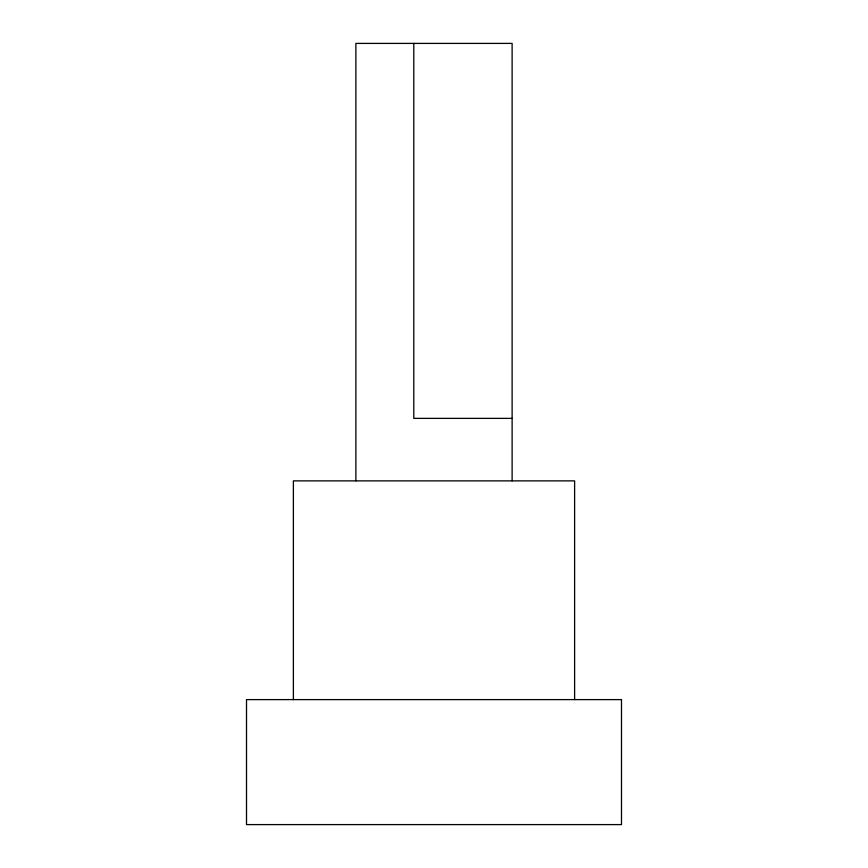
<?xml version="1.0" encoding="UTF-8"?>
<svg xmlns="http://www.w3.org/2000/svg" width="868" height="868" viewBox="0 0 868 868"><rect width="100%" height="100%" fill="white"/><g stroke="black" fill="none" stroke-linecap="round" stroke-linejoin="round"><path stroke-width="1.3" d="M512.12 418.376L413.786 418.376L413.786 43.4M574.616 699.608L574.616 480.872L293.384 480.872L293.384 699.608M512.12 480.872L512.12 43.4L355.88 43.4L355.88 480.872M621.488 699.608L246.512 699.608L246.512 824.6L621.488 824.6L621.488 699.608"/></g></svg>
